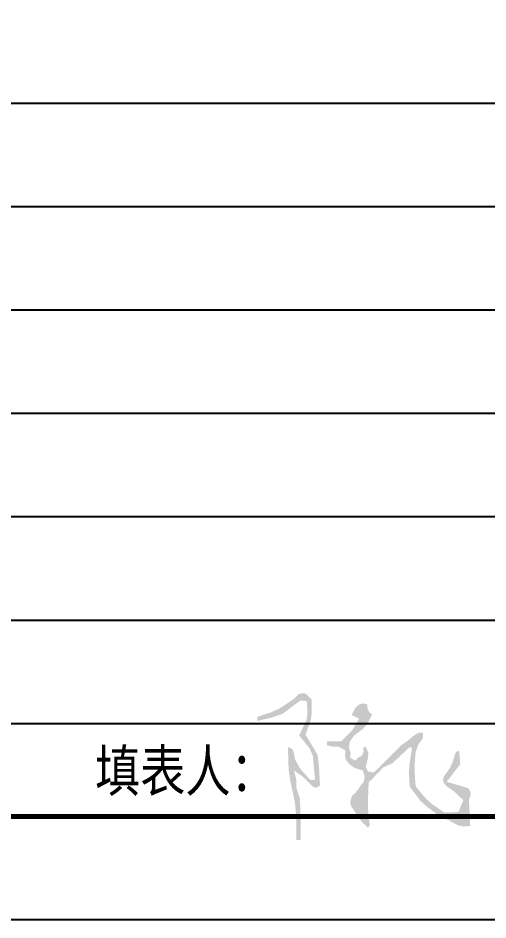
# Model space of a CAD drawing. Extents: x -496980 to 486425, y -292187 to -29437.
# Drawn here: x -194966 to -187585, y -241752 to -227579 of the extents above; entities that cross this region are included whole.
import ezdxf

# ---------------------------------------------------------------- set-up
doc = ezdxf.new("R2010")
doc.units = 0
doc.header["$LTSCALE"] = 1000
doc.header["$MEASUREMENT"] = 0
doc.linetypes.add('DASHED', pattern=[10000, 5000, 5000])
doc.layers.add('PUB_TITLE', color=4, linetype='Continuous')
doc.layers.add('WALL', color=9, linetype='Continuous')
doc.styles.add('中文', font='', dxfattribs={"width": 0.8, "height": 1600})
doc.styles.get('中文').set_extended_font_data('SimSun')

msp = doc.modelspace()

# ---------------------------------------------------------------- hatches: boundary and pattern name
h = msp.add_hatch(color=7)
h.dxf.hatch_style = 1
h.paths.add_polyline_path([(-189458.9, -239594.3), (-189232.5, -239356.9), (-189078, -239284.5), (-188825, -239043.9), (-188778.9, -239038.2), (-188786.5, -239117.3), (-188793.5, -239146.4), (-188821.2, -239337.6), (-188825.3, -239447.4), (-188814.4, -239656.7), (-188647.1, -239879.5), (-188539.7, -239976.4), (-188320.9, -240138.5), (-188258.3, -240161.2), (-188194.1, -240187.7), (-188151.5, -240215.5), (-188037.4, -240271.5), (-187966.7, -240284.7), (-187863.4, -240275.9), (-187869.8, -240134.9), (-187874.1, -240047.5), (-187884.1, -239865.6), (-187855.6, -239783.2), (-187860.1, -239738.8), (-187893.6, -239681.9), (-188231.8, -239580.8), (-188020.2, -239304.2), (-188035.3, -239106.3), (-188053.9, -239097.8), (-188081.9, -239107.1), (-188100, -239140.3), (-188145.6, -239289.5), (-188185.2, -239368.7), (-188275.3, -239492), (-188291.2, -239555.5), (-188282.4, -239595.2), (-188240, -239647.3), (-188140.1, -239715.3), (-188088.8, -239757.2), (-187972.8, -239870.6), (-188045.6, -240050.7), (-188141.3, -240061.9), (-188268.8, -240063.3), (-188460.9, -239934.2), (-188546.1, -239858.5), (-188698.8, -239680.6), (-188705.7, -239668.6), (-188713.5, -239659.6), (-188721.8, -239639.8), (-188737.3, -239415.4), (-188737.3, -239319.1), (-188721.1, -239118.4), (-188688.5, -239017.8), (-188660.2, -238970.6), (-188606, -238896.2), (-188606, -238855.2), (-188606, -238828.9), (-188606, -238810.7), (-188657.2, -238809.2), (-188699, -238821.7), (-188765.1, -238868.2), (-188830.3, -238924.1), (-188876.1, -238959.2), (-188944.3, -239003.2), (-189097, -239156), (-189175.8, -239234.7), (-189334.3, -239393.3), (-189382.3, -239434.4), (-189471.6, -239416.6), (-189505.4, -239349.4), (-189470.7, -239214.6), (-189464, -239126.9), (-189505.4, -239024.8), (-189525.5, -239041.7), (-189534, -239043.8), (-189544.9, -239050.5), (-189538.2, -239107.7), (-189564.1, -239169.9), (-189622.1, -239199.4), (-189670.6, -239246.4), (-189749.2, -239205), (-189742.5, -239136.6), (-189770.4, -239033.6), (-189755.3, -238951), (-189690.7, -238861.2), (-189539.1, -238740.2), (-189477.2, -238665), (-189403.3, -238523.4), (-189447.9, -238488), (-189479.1, -238425.8), (-189480.6, -238366), (-189541.9, -238349.4), (-189593, -238358.7), (-189659, -238406.2), (-189693.2, -238473.5), (-189717.1, -238511.8), (-189719.4, -238534), (-189609, -238589), (-189719.8, -238777), (-189812.2, -238864.5), (-189841.1, -238893.3), (-189854.2, -238906.5), (-189890.8, -238943.1), (-190001.8, -238943.1), (-190049.9, -238943.1), (-190110.8, -238943.1), (-190110.8, -238960.2), (-190110.8, -238986.5), (-190113.5, -239008), (-190032.2, -239028.6), (-189940.9, -239026.6), (-189825, -239086.1), (-189829.1, -239178.8), (-189819.8, -239229.9), (-189770.6, -239298.2), (-189698.6, -239350.9), (-189657.6, -239371.3), (-189547.8, -239404.9), (-189521.2, -239510.7), (-189537.3, -239583.2), (-189592.5, -239650.9), (-189637.6, -239718.4), (-189667.4, -239753.1), (-189721.1, -239802.5), (-189748.3, -239896), (-189738.6, -239958.7), (-189679, -240048), (-189598.3, -240171), (-189551.5, -240226.2), (-189474.7, -240297.4), (-189446.3, -240278.5), (-189440.9, -240277.8), (-189466.6, -240031.9), (-189471.1, -239887.8)])
h.paths.add_polyline_path([(-190501.9, -239411.7), (-190551.7, -239348.2), (-190616.4, -239221), (-190630.8, -239145.2), (-190643.1, -239089.9), (-190689.1, -239045.3), (-190707.1, -239038.7), (-190717.3, -239041.2), (-190726.1, -239051), (-190716, -239390), (-190689.6, -239566.2), (-190615.4, -239912.3), (-190595.2, -240159.5), (-190595.2, -240282), (-190595.2, -240497.4), (-190584.1, -240494.4), (-190558.6, -240494.7), (-190537.7, -240495.4), (-190528.9, -240497.6), (-190528.9, -240247), (-190528.9, -240107), (-190539.5, -239836.2), (-190574.1, -239741.7), (-190594, -239675.1), (-190594.2, -239559), (-190628.8, -239402.7), (-190511.4, -239488.5), (-190474.6, -239518.1), (-190412.1, -239580.6), (-190381.5, -239611.3), (-190327.6, -239665.1), (-190282.2, -239672.5), (-190253.9, -239664.4), (-190223.3, -239637.7), (-190240.8, -239319.8), (-190262.6, -239154), (-190449.7, -238839.7), (-190366.7, -238607.2), (-190352.5, -238495.1), (-190354.9, -238285.4), (-190388, -238252.3), (-190409.9, -238230.4), (-190445.1, -238195.2), (-190519.6, -238190), (-190567, -238208.9), (-190628.3, -238276), (-190852.1, -238424.5), (-190978.7, -238485.4), (-191207.9, -238559.3), (-191207.9, -238588.2), (-191207.9, -238614.4), (-191207.9, -238625.6), (-190966.4, -238566.7), (-190815, -238515.7), (-190581.3, -238340.3), (-190531.4, -238306.2), (-190505.1, -238306.2), (-190428.5, -238316.3), (-190420.1, -238513.8), (-190431.1, -238599.4), (-190551, -238854.1), (-190386.8, -239054.3), (-190336.2, -239169.5), (-190310.8, -239440.8), (-190301.5, -239503.9), (-190306.5, -239553.7), (-190374.9, -239552.7)])

# ---------------------------------------------------------------- linework, layer by layer
at = {"color": 4}
for p, q in [((-208465.9, -228914.6), (-176940.5, -228914.6)), ((-208465.9, -230539.6), (-176940.5, -230539.6)), ((-208465.9, -232164.6), (-176940.5, -232164.6)), ((-208465.9, -233789.6), (-176940.5, -233789.6)), ((-208465.9, -235414.6), (-176940.5, -235414.6)), ((-208465.9, -237039.6), (-176940.5, -237039.6)), ((-208465.9, -238664.6), (-176940.5, -238664.6))]:
    msp.add_line(p, q, dxfattribs=at)
at = {"layer": 'PUB_TITLE', "linetype": 'DASHED'}
msp.add_lwpolyline([(-209765.5, -241752.4), (-209765.5, -191864.9), (-175640.5, -191864.9), (-175640.5, -241752.4)], close=True, dxfattribs=at)
at = {"layer": 'WALL', "const_width": 81.2, "flags": 128}
msp.add_lwpolyline([(-176940.5, -240127.4), (-176940.5, -193490.4), (-208465.9, -193490.4), (-208465.9, -240127.4)], close=True, dxfattribs=at)

# ---------------------------------------------------------------- texts
at = {"style": '中文', "width": 0.8}
msp.add_text('填表人：', height=650, dxfattribs=at).set_placement((-193756.3, -239733.3))

doc.saveas('drawing.dxf')
